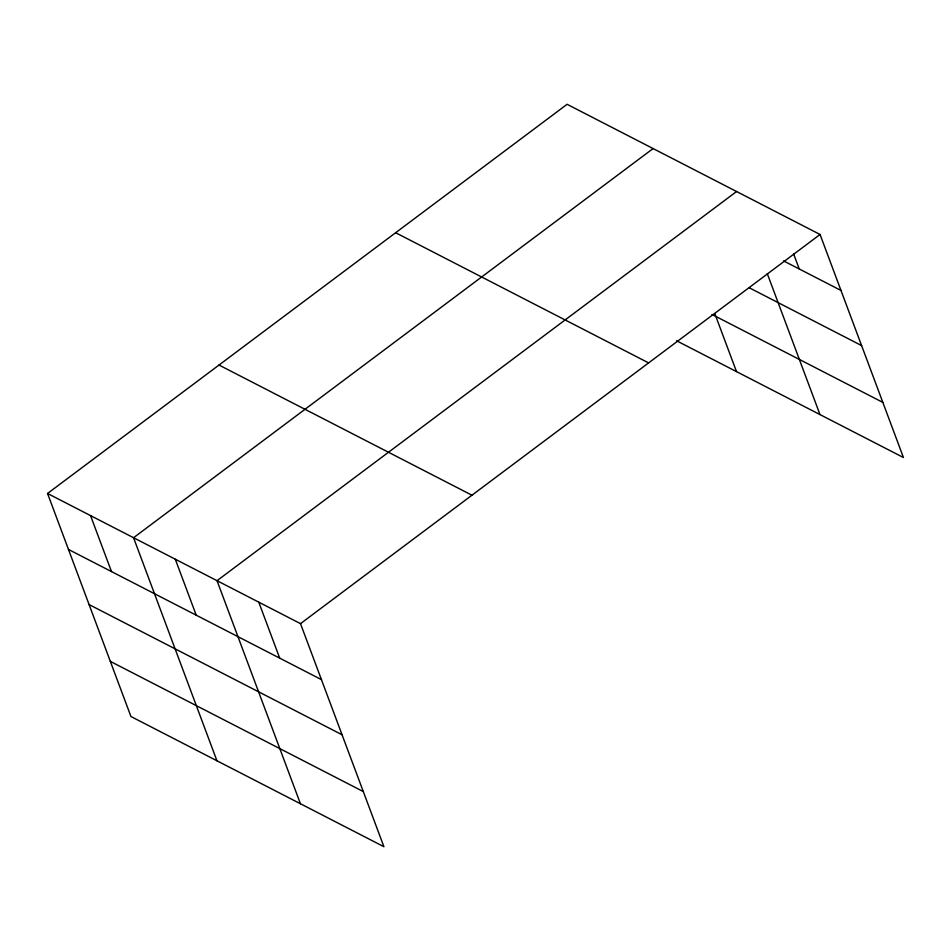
<?xml version="1.0" encoding="UTF-8"?>
<svg xmlns="http://www.w3.org/2000/svg" width="951" height="951" viewBox="0 0 951 951"><rect width="100%" height="100%" fill="white"/><g stroke="black" fill="none" stroke-linecap="round" stroke-linejoin="round"><path stroke-width="1.43" d="M47.55 493.474L300.504 623.642L383.907 846.699L130.941 716.519L47.55 493.474L567.093 104.301L820.059 234.481L903.45 457.526L676.553 340.767M653.099 148.558L133.556 537.731L216.947 760.776M736.573 191.52L217.03 580.692L300.433 803.738M300.504 623.642L820.059 234.481M783.588 260.919L840.981 290.447M749.424 287.856L861.594 345.582M711.978 314.46L882.837 402.392M395.652 232.733L648.606 362.902M219.003 365.041L471.958 495.221M68.472 549.44L321.438 679.62M89.097 604.574L342.051 734.754M110.328 661.385L363.294 791.565M793.633 253.953L799.244 268.967M767.302 273.686L819.976 414.577M714.843 313.711L736.502 371.615M258.767 602.161L279.701 658.14M175.293 559.212L196.215 615.178M90.547 515.597L111.481 571.575"/></g></svg>
